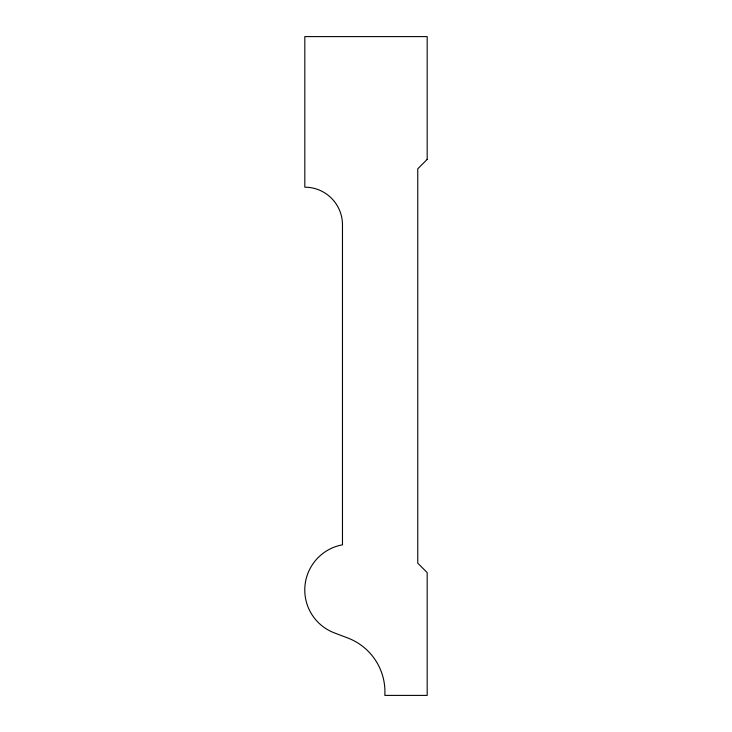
<?xml version="1.0" encoding="UTF-8"?>
<svg xmlns="http://www.w3.org/2000/svg" width="732" height="732" viewBox="0 0 732 732"><rect width="100%" height="100%" fill="white"/><g stroke="black" fill="none" stroke-linecap="round" stroke-linejoin="round"><path stroke-width="1.1" d="M427.177 159.402L417.762 168.808L417.762 563.192L427.177 572.598L427.177 695.4L384.822 695.4A57.618 57.618 0 0 0 347.764 637.984L334.368 632.896A45.906 45.906 0 0 1 342.475 544.818L342.475 224.825A37.643 37.643 0 0 0 304.823 187.182L304.823 36.6L427.177 36.6L427.177 159.402"/></g></svg>
